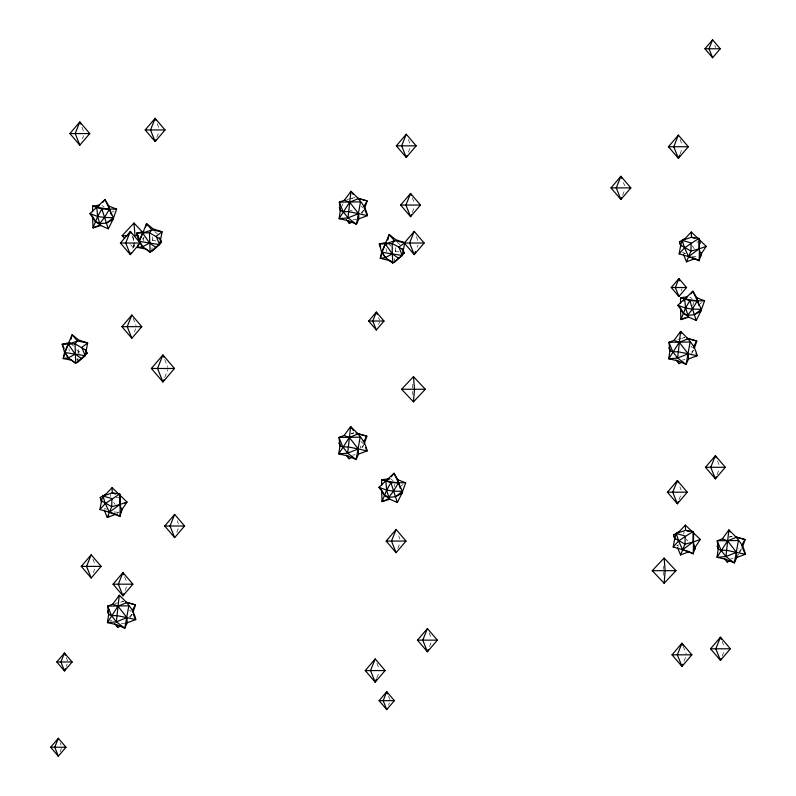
<?xml version="1.0" encoding="UTF-8"?>
<svg xmlns="http://www.w3.org/2000/svg" width="796" height="796" viewBox="0 0 796 796"><rect width="100%" height="100%" fill="white"/><g stroke="black" fill="none" stroke-linecap="round" stroke-linejoin="round"><path stroke-width="0.6" stroke-dasharray="3.98 2.98" d="M78.117 353.613L78.376 346.857M152.762 236.85L152.723 240.223L153.608 242.273M395.443 247.725L395.413 251.098L396.299 253.148M134.454 242.561L133.987 248.292L133.519 242.561M412.517 388.11L412.895 383.523M663.177 569.528L663.456 566.085M77.302 362.658L77.709 358.13M151.708 251.536L152.116 247.009M394.388 262.401L394.796 257.884M110.405 496.624L110.823 494.386M683.694 534.066L684.112 531.827M394.159 486.754L394.657 484.326M692.789 305.943L693.535 302.301M82.356 138.832L83.62 135.668M156.812 137.34L159.339 131.012M132.872 248.302L134.126 245.138M134.365 331.942L135.628 328.778M164.722 377.493L167.866 369.603M93.301 572.732L94.983 568.503M66.247 666.451L67.143 664.212M60.098 751.722L61.441 748.359M125.072 590.523L126.753 586.294M176.762 532.345L178.861 527.071M408.368 152.175L410.467 146.892M412.238 212.442L414.348 207.169M378.578 324.4L379.473 322.161M417.164 247.248L418 245.138M397.781 548.474L400.308 542.136M376.856 677.943L379.384 671.615M388.528 705.127L389.423 702.888M429.522 646.491L431.203 642.263M622.581 195.279L625.109 188.941M680.063 154.126L682.59 147.787M681.137 290.888L682.033 288.65M679.058 499.59L681.575 493.251M717.067 474.665L719.584 468.327M684.062 661.148L685.744 656.929M722.131 656.183L724.241 650.899M342.141 205.955L343.066 203.657M130.295 617.407L132.126 614.204M361.971 213.457L363.802 210.253M362.25 447.66L363.474 445.521M691.595 353.593L693.425 350.389M736.827 557.449L738.658 554.235M739.275 553.17L741.106 549.966M363.613 210.134L361.205 212.98L360.618 210.701M129.529 616.93L131.937 614.084M361.673 447.302L363.275 445.402M691.634 352.16L693.236 350.27M741.524 548.772L739.116 551.618L738.23 548.205M142.454 239.278L144.146 237.477M116.962 513.48L118.863 512.077M112.117 212.094L113.927 210.9M401.154 485.769L402.965 484.585M700.032 303.744L701.843 302.56M110.027 621.109L111.758 620.104M678.66 544.862L676.69 545.489L678.779 546.335M351.285 198.522L355.215 197.358L351.623 198.304M350.956 433.79L353.902 432.915M681.893 338.37L684.839 337.494L677.665 339.394M120.594 602.184L123.539 601.308L119.947 602.264M729.196 537.171L732.141 536.295M346.837 199.577L350.429 198.622M351.295 433.581L353.683 432.944M115.161 603.527L118.753 602.572M729.534 536.952L731.932 536.315M76.575 359.394L79.003 358.956M352.966 219.855L356.538 219.228M682.59 359.991L684.978 359.573M352.628 455.123L355.016 454.705M121.291 623.805L124.863 623.178M730.877 558.493L733.255 558.076M696.759 242.024L699.216 242.004M116.316 497.689L119.997 497.659M691.993 256.212L696.898 256.591M113.997 511.957L118.903 512.335M350.18 210.472L352.379 210.97M398.706 251.874L395.413 251.098L392.159 247.556M156.026 241.009L152.723 240.223L151.101 238.452M76.705 349.583L78.326 351.344L82.724 352.389M683.664 252.82L685.744 253.665M104.445 508.465L106.525 509.321M689.893 297.226L691.963 298.55M101.978 205.577L104.047 206.9M391.015 479.252L393.085 480.585M682.63 252.392L684.6 253.805M397.313 242.432L400 244.601M154.633 231.556L157.309 233.726M690.868 346.29L692.45 347.802M361.235 206.154L362.827 207.666M360.906 441.422L363.284 443.69M129.569 610.104L131.151 611.617M130.604 244.69L133.141 247.387M388.11 243.138L391.353 246.67M71.023 343.394L73.451 346.041M692.202 245.874L694.291 248.71M686.271 538.972L687.664 540.862M113.679 502.465L115.082 504.356M78.326 351.344L79.212 353.404M714.828 45.402L715.723 47.641M680.063 139.34L682.59 145.678M623.427 182.612L624.691 185.776M717.485 460.944L719.166 465.163M679.893 486.913L681.157 490.087M722.131 641.397L724.659 647.735M683.227 646.372L686.172 653.765M408.368 139.509L410.467 144.782M412.238 197.667L414.766 204.005M416.318 236.691L418.417 241.964M378.578 317.684L379.473 319.922M398.627 535.808L399.89 538.972M429.104 632.76L431.621 639.098M376.856 663.168L378.966 668.441M388.528 696.162L389.871 699.525M157.23 123.619L158.911 127.838M132.027 235.636L134.554 241.964M81.938 127.221L84.038 132.504M164.722 359.454L167.866 367.344M133.101 318.221L136.046 325.614M177.18 520.733L178.443 523.897M124.644 576.792L127.171 583.13M92.873 559.001L95.401 565.339M66.247 657.486L67.59 660.849M60.098 742.758L60.993 744.996M360.28 445.969L360.867 448.248M386.07 248.581L386.518 251.795M143.38 237.706L143.827 240.929M68.983 348.837L69.282 350.976M663.177 571.817L663.456 575.259M412.617 391.552L412.895 394.995M133.041 236.82L133.42 241.407"/><path stroke-width="1.19" d="M92.615 211.806L92.625 206.074L99.759 205.079M381.652 485.49L381.662 479.759L389.98 478.595M680.53 303.465L680.54 297.734L687.674 296.729M117.002 514.723L119.987 516.385L121.708 509.977L127.022 502.017L112.097 487.669L105.808 494.266L102.963 496.027L105.281 503.51L109.341 512.266L119.987 516.385L120.315 495.59L119.718 494.017L112.246 492.903L102.963 496.027L101.5 500.823L99.918 509.53L116.007 514.176L107.271 517.49L104.266 510.146M696.221 259.078L699.206 260.73L700.928 254.322L706.241 246.362L691.316 232.014L685.028 238.611L682.182 240.372L684.49 247.855L688.56 256.611L699.206 260.73L699.535 239.934L698.938 238.372L691.465 237.248L682.182 240.372L680.719 245.168L679.137 253.884L695.226 258.521L686.49 261.844L683.485 254.491M690.291 552.175L693.266 553.827L694.998 547.419L700.311 539.459L685.386 525.111L679.097 531.708L676.252 533.469L678.56 540.952L682.63 549.708L693.266 553.827L693.605 533.031L693.008 531.469L685.535 530.345L676.252 533.469L674.789 538.265L673.207 546.981L689.296 551.618L680.56 554.941L677.555 547.588M413.462 401.871L414.497 389.254L413.462 376.637L401.612 389.254L413.462 401.871L425.313 389.254L413.462 376.637M664.123 583.289L665.158 570.672L664.123 558.056L652.272 570.672L664.123 583.289L675.973 570.672L664.123 558.056M121.629 509.331L121.35 512.524L121.708 509.977L119.798 504.565L119.718 494.017L105.281 503.51L99.918 509.53M700.938 252.611L700.57 256.869L700.928 254.322L699.017 248.909L698.938 238.372L684.49 247.855L679.137 253.884M694.918 546.772L694.639 549.966L694.998 547.419L693.087 542.006L693.008 531.469L678.56 540.952L673.207 546.981M133.24 614.213L135.758 619.606L126.902 617.636L116.345 621.845L111.46 615.587L107.649 606.094L128.823 605.836L124.763 628.223L116.345 621.845L119.291 595.239C126.474 602.104 133.897 609.438 135.758 619.606L127.251 622.751L124.763 628.223L116.524 624.651L107.44 622.621L108.634 614.502L107.649 606.094L112.773 604.164L119.291 595.239M364.916 210.263L367.434 215.656L358.578 213.686L348.011 217.895L343.136 211.636L339.325 202.134L360.498 201.876L356.439 224.273L348.011 217.895L350.966 191.289C358.15 198.144 365.563 205.487 367.434 215.656L358.916 218.8L356.439 224.273L348.2 220.701L339.116 218.661L340.31 210.542L339.325 202.134L344.439 200.204L350.966 191.289L353.086 194.324M365.593 447.69L367.105 450.924L358.24 448.954L347.683 453.163L342.797 446.904L338.996 437.412L360.16 437.153L356.101 459.541L347.683 453.163L350.628 426.556C357.822 433.422 365.235 440.755 367.105 450.924L358.588 454.068L356.101 459.541L347.872 455.969L338.778 453.939L339.972 445.82L338.996 437.412L344.111 435.482L350.628 426.556L353.464 430.606M696.052 353.633L697.057 355.792L688.202 353.822L677.645 358.031L672.759 351.772L668.948 342.28L690.122 342.021L686.062 364.409L677.645 358.031L680.59 331.425C687.784 338.29 695.197 345.623 697.057 355.792L688.55 358.936L686.062 364.409L677.824 360.837L668.74 358.797L669.933 350.688L668.948 342.28L674.073 340.35L680.59 331.425L682.013 333.444M742.827 548.902L745.345 554.305L736.489 552.325L725.922 556.543L721.047 550.275L717.236 540.783L738.409 540.524L734.35 562.911L725.922 556.543L728.877 529.927C736.061 536.793 743.474 544.136 745.345 554.305L736.827 557.449L734.35 562.911L726.111 559.339L717.027 557.309L718.221 549.19L717.236 540.783L722.35 538.852L728.877 529.927L730.29 531.957M64.546 352.449L85.182 355.742L81.839 347.335L87.679 342.957L78.655 339.952L72.118 334.738L64.546 352.449L63.192 358.568L71.72 360.26L75.71 363.304L87.122 353.434L85.779 350.14L75.053 343.872L62.207 344.24L64.546 352.449L68.337 357.842L75.71 363.304L75.053 343.872L77.431 341.036L87.679 342.957L85.182 355.742L77.302 362.658M151.708 251.536L159.588 244.621L156.235 236.213L162.085 231.825L151.837 229.915L149.459 232.75L150.116 252.183L142.733 246.72L139.449 241.327L146.524 223.616L153.051 228.83L162.085 231.825L159.588 244.621L138.952 241.327L136.614 233.119L149.459 232.75L160.185 239.009L161.518 242.312L150.116 252.183L146.126 249.128L137.589 247.447L138.275 244.392M386.15 242.501L379.294 243.984L381.632 252.203L385.423 257.596L392.796 263.048L402.269 255.496L404.766 242.7L395.741 239.696L389.204 234.482L381.632 252.203L380.279 258.322L391.045 260.959M111.669 220.721L112.962 219.517L113.39 217.646L104.963 199.547L89.948 213.617L95.331 221.387L100.774 225.507L108.306 228.82L112.962 219.517L116.644 209.119L108.943 206.134L104.963 199.547L102.953 202.224M400.706 494.406L401.99 493.202L402.428 491.331L394 473.222L378.986 487.291L384.368 495.062L389.811 499.191L397.333 502.505L401.99 493.202L405.681 482.804L397.97 479.819L394 473.222L391.314 476.804M71.023 339.176L72.118 334.738L77.431 341.036L68.287 344.22L65.043 352.459L68.337 357.842L75.222 354.12L81.431 358.528M145.698 226.94L146.524 223.616L151.837 229.915L142.693 233.099L138.952 241.327M387.841 240.034L389.204 234.482L394.517 240.78L404.766 242.7L398.925 247.078L392.139 243.616L379.294 243.984L380.747 247.108M133.131 611.955L135.479 604.87L125.708 601.955M364.08 444.447L366.827 436.188L355.971 432.954M694.43 348.141L696.779 341.056L687.018 338.141M64.794 353.862L63.192 358.568L68.337 357.842M381.483 254.79L380.279 258.322L385.423 257.596L392.309 253.864L392.139 243.616L394.517 240.78L385.373 243.964L382.13 252.203L385.423 257.596M696.858 297.794L704.56 300.779L700.878 311.176L696.221 320.48L688.689 317.166L683.247 313.037L677.864 305.266L692.878 291.197L696.858 297.794L698.888 305.455M102.963 496.027L111.918 498.604L111.709 506.704L107.271 517.49L108.843 515.888M686.49 261.844L690.928 251.058L691.137 242.959L682.182 240.372M680.56 554.941L684.988 544.156L685.207 536.056L676.252 533.469M155.966 139.459L155.13 141.569L145.2 129.957L155.13 118.335L165.051 129.957L155.13 141.569L150.504 129.957L155.13 118.335L155.966 120.445M131.181 252.531L130.345 254.64L120.415 243.019L130.345 231.407L140.265 243.019L130.345 254.64L125.718 243.019L130.345 231.407L131.181 233.517M131.838 315.047L127.211 326.668L131.838 338.28L141.768 326.668L131.838 315.047L121.917 326.668L131.838 338.28M91.192 554.782L86.565 566.394L91.192 578.005L101.122 566.394L91.192 554.782L81.272 566.394L91.192 578.005M163.827 379.752L162.931 382L151.369 368.478L162.931 354.946L174.483 368.478L162.931 382L157.538 368.478L162.931 354.946L163.827 357.205M65.352 668.69L64.466 670.938L56.805 661.973L64.466 653.009L72.128 661.973L64.466 670.938L60.894 661.973L64.466 653.009L65.352 655.247M58.317 738.27L54.745 747.235L58.317 756.2L65.978 747.235L58.317 738.27L50.655 747.235L58.317 756.2M123.808 593.687L122.962 595.796L113.042 584.184L122.962 572.573L132.892 584.184L122.962 595.796L118.335 584.184L122.962 572.573L123.808 574.682M174.652 514.395L170.026 526.007L174.652 537.628L184.582 526.007L174.652 514.395L164.732 526.007L174.652 537.628M406.259 134.226L401.632 145.837L406.259 157.459L416.189 145.837L406.259 134.226L396.338 145.837L406.259 157.459L407.104 155.339M411.403 214.562L410.557 216.671L400.637 205.06L410.557 193.438L420.477 205.06L410.557 216.671L405.93 205.06L410.557 193.438L411.403 195.557M414.219 231.407L409.592 243.019L414.219 254.64L424.139 243.019L414.219 231.407L404.288 243.019L414.219 254.64L415.472 251.466M396.1 529.469L391.473 541.081L396.1 552.693L406.02 541.081L396.1 529.469L386.179 541.081L396.1 552.693M375.175 658.939L370.548 670.56L375.175 682.172L385.105 670.56L375.175 658.939L365.255 670.56L375.175 682.172L376.438 679.008M427.412 628.542L422.785 640.153L427.412 651.765L437.342 640.153L427.412 628.542L417.492 640.153L427.412 651.765L428.258 649.655M621.746 197.388L620.9 199.498L610.98 187.886L620.9 176.274L630.83 187.886L620.9 199.498L616.273 187.886L620.9 176.274L621.746 178.384M712.599 39.8L709.027 48.765L712.599 57.73L720.251 48.765L712.599 39.8L704.938 48.765L712.599 57.73M678.381 135.121L673.754 146.733L678.381 158.354L688.311 146.733L678.381 135.121L668.461 146.733L678.381 158.354L679.645 155.18M678.212 501.699L677.366 503.808L667.446 492.197L677.366 480.575L687.296 492.197L677.366 503.808L672.739 492.197L677.366 480.575L678.212 482.694M716.221 476.774L715.385 478.894L705.455 467.272L715.385 455.66L725.305 467.272L715.385 478.894L710.748 467.272L715.385 455.66L716.221 457.77M682.799 664.322L681.963 666.431L672.033 654.819L681.963 643.198L691.883 654.819L681.963 666.431L677.336 654.819L681.963 643.198L682.799 645.317M721.295 658.292L720.45 660.401L710.529 648.79L720.45 637.178L730.38 648.79L720.45 660.401L715.823 648.79L720.45 637.178L721.295 639.288M683.784 300.968L684.719 298.948L686.789 297.754M363.862 441.203L366.827 436.188L358.18 433.89L349.295 437.472L338.778 453.939L347.683 453.163M127.251 622.751L126.902 617.636L116.992 615.616L111.46 615.587L108.634 614.502L107.679 611.418L108.953 609.607M736.827 557.449L736.489 552.325L726.569 550.315L721.047 550.275L718.221 549.19L717.256 546.116L718.529 544.295M690.868 293.883L692.878 291.197L701.306 309.306L700.878 311.176L694.351 314.738L687.674 315.276L683.247 313.037L680.52 308.042L680.908 319.574L688.689 317.166L685.535 308.072L684.719 298.948L680.54 297.734M92.605 216.393L92.993 227.925L100.774 225.507L99.759 223.616L104.485 217.477L109.38 209.229L108.943 206.134M381.642 490.077L382.03 501.609L389.811 499.191L388.796 497.301L393.513 491.162L398.408 482.913L397.97 479.819M687.674 315.276L692.391 309.137L697.296 300.888L704.56 300.779M69.909 133.559L79.829 121.937L89.759 133.559L79.829 145.171L69.909 133.559L89.759 133.559M368.687 321.037L376.339 312.072L384 321.037L376.339 330.002L368.687 321.037L384 321.037M671.247 287.525L678.908 278.56L686.57 287.525L678.908 296.49L671.247 287.525L686.57 287.525M379.085 700.649L386.747 691.684L394.408 700.649L386.747 709.614L379.085 700.649L394.408 700.649M124.673 238.372L122.136 235.676L133.987 223.049L142.454 232.064M394.388 262.401L404.209 253.178L402.866 249.884L398.925 247.078L402.269 255.496L381.632 252.203M143.967 231.954L142.693 233.099L149.618 242.989L155.827 247.397M69.57 343.076L68.287 344.22L75.222 354.12M386.657 242.83L385.373 243.964L392.309 253.864L398.517 258.272M93.152 217.388L95.331 221.387L99.759 223.616L106.435 223.089L113.39 217.646L104.485 217.477L97.619 216.422L89.948 213.617L91.938 215.696M382.189 491.072L384.368 495.062L388.796 497.301L395.473 496.764L402.428 491.331L393.513 491.162L386.657 490.097L378.986 487.291L380.976 489.381M696.221 320.48L694.351 314.738L701.306 309.306L692.391 309.137L685.535 308.072L677.864 305.266L679.854 307.346M109.341 512.266L119.798 504.565L127.022 502.017L125.012 503.241M688.56 256.611L699.017 248.909L706.241 246.362M682.63 549.708L693.087 542.006L700.311 539.459M92.625 206.074L96.804 207.298L98.873 206.104M381.662 479.759L385.831 480.983L388.945 479.192M101.639 502.167L100.226 497.46L105.808 494.266M680.859 246.511L679.446 241.815L685.028 238.611M674.928 539.608L673.515 534.902L679.097 531.708M108.306 228.82L106.435 223.089L112.962 219.517M397.333 502.505L395.473 496.764L401.99 493.202M137.589 247.447L142.733 246.72L149.618 242.989M346.409 219.825L349.374 223.497L352.558 221.935M346.071 455.093L349.046 458.775L352.23 457.202M114.733 623.775L117.709 627.457L120.883 625.885M676.033 359.961L679.008 363.643L682.192 362.071M724.32 558.464L727.285 562.145L730.469 560.583M100.465 224.83L92.993 227.925L97.619 216.422L101.878 209.01L116.644 209.119M685.177 317.813L680.908 319.574L685.535 308.072L689.794 300.669L697.296 300.888L684.719 298.948L689.794 300.669L694.351 314.738M389.493 498.515L382.03 501.609L386.657 490.097L390.916 482.694L405.681 482.804M699.017 248.909L690.928 251.058L680.719 245.168L679.446 241.815M119.798 504.565L111.709 506.704L101.5 500.823L100.226 497.46M693.087 542.006L684.988 544.156L674.789 538.265L673.515 534.902M143.469 231.636L136.614 233.119L139.031 238.312M70.207 342.509L62.207 344.24L64.148 348.399M348.011 217.895L339.116 218.661L349.633 202.194L358.508 198.612L367.155 200.92L364.409 209.179L364.19 205.925L367.155 200.92L357.384 198.005M677.645 358.031L668.74 358.797L679.257 342.34L688.142 338.748L696.779 341.056L693.823 346.061L693.973 348.23M725.922 556.543L717.027 557.309L727.544 540.842L736.429 537.26L745.066 539.569L742.32 547.827L742.101 544.573L745.066 539.569L735.295 536.643M116.345 621.845L107.44 622.621L117.957 606.154L126.843 602.572L135.479 604.87L132.524 609.885L132.663 612.054M704.938 48.765L720.251 48.765M145.2 129.957L165.051 129.957M396.338 145.837L416.189 145.837M668.461 146.733L688.311 146.733M610.98 187.886L630.83 187.886M400.637 205.06L420.477 205.06M122.136 235.676L127.997 235.676M138.633 235.676L135.021 235.676L133.987 223.049M120.415 243.019L140.265 243.019M404.288 243.019L424.139 243.019M121.917 326.668L141.768 326.668M151.369 368.478L174.483 368.478M401.612 389.254L425.313 389.254M705.455 467.272L725.305 467.272M667.446 492.197L687.296 492.197M164.732 526.007L184.582 526.007M386.179 541.081L406.02 541.081M81.272 566.394L101.122 566.394M652.272 570.672L675.973 570.672M113.042 584.184L132.892 584.184M417.492 640.153L437.342 640.153M710.529 648.79L730.38 648.79M672.033 654.819L691.883 654.819M56.805 661.973L72.128 661.973M365.255 670.56L385.105 670.56M50.655 747.235L65.978 747.235M99.759 223.616L97.619 216.422L96.804 207.298L109.38 209.229L111.37 214.95M388.796 497.301L386.657 490.097L385.831 480.983L398.408 482.913L400.398 488.625M358.916 218.8L358.578 213.686L348.658 211.666L343.136 211.636L340.31 210.542L339.345 207.467L340.877 210.721M688.55 358.936L688.202 353.822L678.292 351.802L672.759 351.772L669.933 350.688L668.978 347.603L670.511 350.857M358.588 454.068L358.24 448.954L348.33 446.934L342.797 446.904L339.972 445.82L339.016 442.735L340.041 444.904M694.928 238.402L691.465 237.248L691.316 232.014M686.689 530.723L688.998 531.499M115.709 494.047L112.246 492.903L112.097 487.669M96.804 207.298L101.878 209.01L106.435 223.089M385.831 480.983L390.916 482.694L395.473 496.764M344.439 200.204L349.633 202.194L358.578 213.686M674.073 340.35L679.257 342.34L688.202 353.822M722.35 538.852L727.544 540.842L736.489 552.325M344.111 435.482L349.295 437.472L358.24 448.954M112.773 604.164L117.957 606.154L126.902 617.636M388.806 260.003L392.796 263.048L392.309 253.864M139.579 242.223L142.733 246.72M717.256 546.116L718.281 548.285M107.679 611.418L108.694 613.597M402.318 248.69L404.209 253.178M159.628 237.815L161.518 242.312M85.699 350.071L87.122 353.434M677.824 360.837L679.008 363.643M726.111 559.339L727.285 562.145M348.2 220.701L349.374 223.497M347.872 455.969L349.046 458.775M116.524 624.651L117.709 627.457M679.804 280.809L678.908 278.56L675.336 287.525L678.908 296.49M377.234 314.32L376.339 312.072L372.767 321.037L376.339 330.002M387.642 693.923L386.747 691.684L383.175 700.649L386.747 709.614M80.675 124.057L79.829 121.937L75.202 133.559L79.829 145.171M699.535 239.934L700.162 243.496M685.386 525.111L685.535 530.345"/></g></svg>
